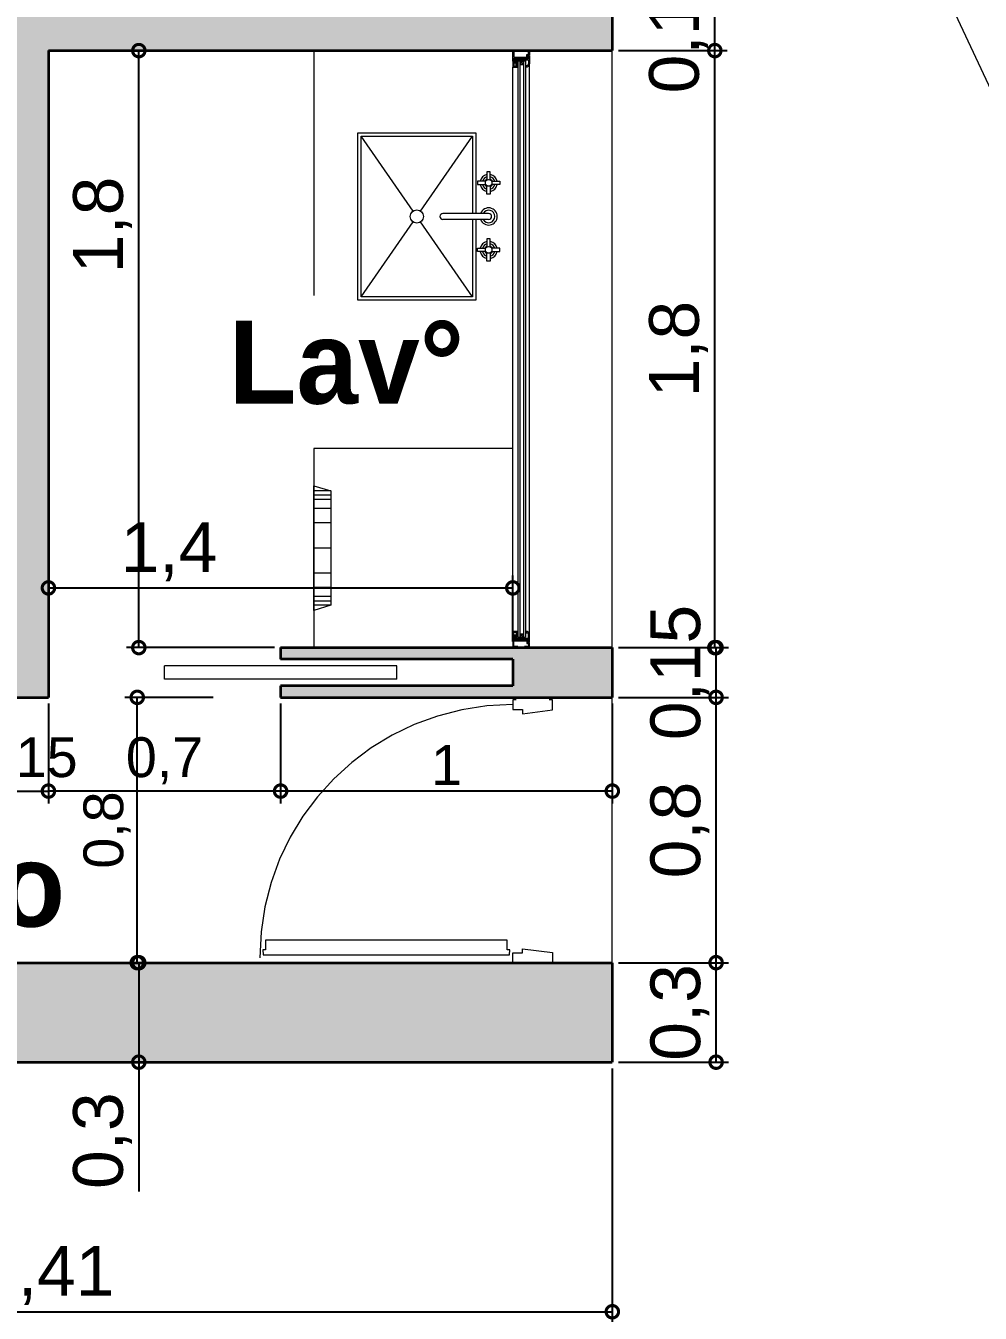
# Model space of a CAD drawing. Header units: millimetres. Extents: x 110427 to 125914, y 76277 to 76441.
# Drawn here: x 114106.225 to 114109.102, y 76388.461 to 76392.343 of the extents above; entities that cross this region are included whole.
import ezdxf

# ---------------------------------------------------------------- set-up
doc = ezdxf.new("R2010")
doc.units = ezdxf.units.MM
doc.linetypes.add('JIS_02_0.7', pattern=[1.35, 0.75, -0.6])
for name, color, linetype, lineweight in [('0.15', 6, 'Continuous', 15), ('04_CIVIL A CONSTRUIR', 250, 'Continuous', 35), ('06_CIVIL VISTAS GRUESA', 244, 'Continuous', 13), ('08_CIVIL VISTAS FINO', 251, 'Continuous', 5), ('09_CIVIL PROYECCIONES', 230, 'JIS_02_0.7', 5), ('11_CARPINTERIA Y MOBILIARIO', 141, 'Continuous', 9), ('12_HATCH', 8, 'Continuous', 9), ('13_COTAS', 8, 'Continuous', 9)]:
    doc.layers.add(name, color=color, linetype=linetype, lineweight=lineweight)
doc.layers.add('14_TEXTOS', color=4, linetype='Continuous')
doc.styles.add('JDS1', font='GOTHICB.TTF')
doc.styles.add('Swis721 BT', font='swiss.ttf')
doc.dimstyles.new('ISO-23', dxfattribs={"dimscale": 0.03, "dimtxt": 5, "dimasz": 2.5, "dimexe": 1.25, "dimexo": 0.625, "dimtad": 1, "dimtxsty": 'Swis721 BT', "dimblk": 'DOTSMALL', "dimcen": 2.5, "dimclrt": 150, "dimadec": 0, "dimazin": 0, "dimtfac": 1, "dimtmove": 0, "dimatfit": 3, "dimfxl": 0, "dimarcsym": 0})

# ---------------------------------------------------------------- blocks, each defined once
blk = doc.blocks.new('_DotSmall')
at = {"color": 0, "linetype": 'ByBlock', "const_width": 0.5}
blk.add_lwpolyline([(-0.0625, 0, 1), (0.0625, 0, 1)], format="xyb", close=True, dxfattribs=at)
blk = doc.blocks.new('*D295')
at = {"layer": '13_COTAS', "color": 0, "lineweight": -2}
for p, q in [((114106.2932, 76390.7717), (114106.2932, 76390.6108)), ((114107.6932, 76390.4871), (114107.6932, 76390.6858)), ((114106.2932, 76390.6483), (114107.6932, 76390.6483))]:
    blk.add_line(p, q, dxfattribs=at)
at = {"layer": 'Defpoints', "color": 0}
for p in [(114106.2932, 76390.7904), (114107.6932, 76390.6483), (114107.6932, 76390.4683)]:
    blk.add_point(p, dxfattribs=at)
at = {"layer": '13_COTAS', "color": 0, "lineweight": -2, "xscale": 0.075, "yscale": 0.075, "zscale": 0.075, "rotation": 180}
blk.add_blockref('_DotSmall', (114106.2932, 76390.6483), dxfattribs=at)
at = {"layer": '13_COTAS', "color": 0, "lineweight": -2, "xscale": 0.075, "yscale": 0.075, "zscale": 0.075}
blk.add_blockref('_DotSmall', (114107.6932, 76390.6483), dxfattribs=at)
at = {"layer": '13_COTAS', "color": 150, "insert": (114106.6566, 76390.7575), "char_height": 0.15, "attachment_point": 5, "style": 'Swis721 BT'}
blk.add_mtext('1,4', dxfattribs=at)
blk = doc.blocks.new('*D239')
at = {"layer": '13_COTAS', "color": 0, "lineweight": -2}
for p, q in [((114106.7897, 76390.3183), (114106.5235, 76390.3183)), ((114106.561, 76389.5183), (114106.561, 76390.3183)), ((114106.6158, 76389.5183), (114106.5235, 76389.5183))]:
    blk.add_line(p, q, dxfattribs=at)
at = {"layer": 'Defpoints', "color": 0}
for p in [(114106.561, 76390.3183), (114106.8084, 76390.3183), (114106.6345, 76389.5183)]:
    blk.add_point(p, dxfattribs=at)
at = {"layer": '13_COTAS', "color": 0, "lineweight": -2, "xscale": 0.075, "yscale": 0.075, "zscale": 0.075}
for p, rotation in [((114106.561, 76390.3183), 90), ((114106.561, 76389.5183), 270)]:
    blk.add_blockref('_DotSmall', p, dxfattribs=dict(at, rotation=rotation))
at = {"layer": '13_COTAS', "color": 150, "insert": (114106.4699, 76389.9183), "char_height": 0.12, "attachment_point": 5, "rotation": 90, "style": 'Swis721 BT'}
blk.add_mtext('0,8', dxfattribs=at)
blk = doc.blocks.new('*D292')
at = {"layer": '13_COTAS', "color": 0, "lineweight": -2}
for p, q in [((114106.7337, 76392.2683), (114106.5282, 76392.2683)), ((114106.5657, 76390.4683), (114106.5657, 76392.2683)), ((114106.9744, 76390.4683), (114106.5282, 76390.4683))]:
    blk.add_line(p, q, dxfattribs=at)
at = {"layer": 'Defpoints', "color": 0}
for p in [(114106.5657, 76392.2683), (114106.7524, 76392.2683), (114106.9932, 76390.4683)]:
    blk.add_point(p, dxfattribs=at)
at = {"layer": '13_COTAS', "color": 0, "lineweight": -2, "xscale": 0.075, "yscale": 0.075, "zscale": 0.075}
for p, rotation in [((114106.5657, 76392.2683), 90), ((114106.5657, 76390.4683), 270)]:
    blk.add_blockref('_DotSmall', p, dxfattribs=dict(at, rotation=rotation))
at = {"layer": '13_COTAS', "color": 150, "insert": (114106.4565, 76391.7427), "char_height": 0.15, "attachment_point": 5, "rotation": 90, "style": 'Swis721 BT'}
blk.add_mtext('1,8', dxfattribs=at)
blk = doc.blocks.new('*D521')
at = {"layer": '13_COTAS', "color": 0, "lineweight": -2}
for p, q in [((114106.6638, 76389.5183), (114106.5282, 76389.5183)), ((114106.5657, 76389.5183), (114106.5657, 76389.2183)), ((114106.6638, 76389.2183), (114106.5282, 76389.2183)), ((114106.5657, 76389.2183), (114106.5657, 76388.8279))]:
    blk.add_line(p, q, dxfattribs=at)
at = {"layer": 'Defpoints', "color": 0}
for p in [(114106.6825, 76389.5183), (114106.5657, 76389.2183), (114106.6825, 76389.2183)]:
    blk.add_point(p, dxfattribs=at)
at = {"layer": '13_COTAS', "color": 0, "lineweight": -2, "xscale": 0.075, "yscale": 0.075, "zscale": 0.075}
for p, rotation in [((114106.5657, 76389.5183), 90), ((114106.5657, 76389.2183), 270)]:
    blk.add_blockref('_DotSmall', p, dxfattribs=dict(at, rotation=rotation))
at = {"layer": '13_COTAS', "color": 150, "insert": (114106.4565, 76388.9817), "char_height": 0.15, "attachment_point": 5, "rotation": 90, "style": 'Swis721 BT'}
blk.add_mtext('0,3', dxfattribs=at)
blk = doc.blocks.new('*D310')
at = {"layer": '06_CIVIL VISTAS GRUESA', "color": 0, "lineweight": -2}
for p, q in [((114104.5832, 76389.1996), (114104.5832, 76388.4283)), ((114107.9932, 76389.1996), (114107.9932, 76388.4283)), ((114104.5832, 76388.4658), (114107.9932, 76388.4658))]:
    blk.add_line(p, q, dxfattribs=at)
at = {"layer": 'Defpoints', "color": 0}
for p in [(114104.5832, 76389.2183), (114107.9932, 76389.2183), (114107.9932, 76388.4658)]:
    blk.add_point(p, dxfattribs=at)
at = {"layer": '06_CIVIL VISTAS GRUESA', "color": 0, "lineweight": -2, "xscale": 0.075, "yscale": 0.075, "zscale": 0.075, "rotation": 180}
blk.add_blockref('_DotSmall', (114104.5832, 76388.4658), dxfattribs=at)
at = {"layer": '06_CIVIL VISTAS GRUESA', "color": 0, "lineweight": -2, "xscale": 0.075, "yscale": 0.075, "zscale": 0.075}
blk.add_blockref('_DotSmall', (114107.9932, 76388.4658), dxfattribs=at)
at = {"layer": '06_CIVIL VISTAS GRUESA', "color": 150, "insert": (114106.2882, 76388.5749), "char_height": 0.15, "attachment_point": 5, "style": 'Swis721 BT'}
blk.add_mtext('3,41', dxfattribs=at)
blk = doc.blocks.new('*D312')
at = {"layer": '06_CIVIL VISTAS GRUESA', "color": 0, "lineweight": -2}
for p, q in [((114108.0119, 76389.5183), (114108.3436, 76389.5183)), ((114108.3061, 76389.2183), (114108.3061, 76389.5183)), ((114108.0119, 76389.2183), (114108.3436, 76389.2183))]:
    blk.add_line(p, q, dxfattribs=at)
at = {"layer": 'Defpoints', "color": 0}
for p in [(114107.9932, 76389.5183), (114108.3061, 76389.5183), (114107.9932, 76389.2183)]:
    blk.add_point(p, dxfattribs=at)
at = {"layer": '06_CIVIL VISTAS GRUESA', "color": 0, "lineweight": -2, "xscale": 0.075, "yscale": 0.075, "zscale": 0.075}
for p, rotation in [((114108.3061, 76389.5183), 90), ((114108.3061, 76389.2183), 270)]:
    blk.add_blockref('_DotSmall', p, dxfattribs=dict(at, rotation=rotation))
at = {"layer": '06_CIVIL VISTAS GRUESA', "color": 150, "insert": (114108.197, 76389.3683), "char_height": 0.15, "attachment_point": 5, "rotation": 90, "style": 'Swis721 BT'}
blk.add_mtext('0,3', dxfattribs=at)
blk = doc.blocks.new('*D313')
at = {"layer": '06_CIVIL VISTAS GRUESA', "color": 0, "lineweight": -2}
for p, q in [((114108.0119, 76390.3183), (114108.3436, 76390.3183)), ((114108.3061, 76389.5183), (114108.3061, 76390.3183)), ((114108.0119, 76389.5183), (114108.3436, 76389.5183))]:
    blk.add_line(p, q, dxfattribs=at)
at = {"layer": 'Defpoints', "color": 0}
for p in [(114107.9932, 76390.3183), (114108.3061, 76390.3183), (114107.9932, 76389.5183)]:
    blk.add_point(p, dxfattribs=at)
at = {"layer": '06_CIVIL VISTAS GRUESA', "color": 0, "lineweight": -2, "xscale": 0.075, "yscale": 0.075, "zscale": 0.075}
for p, rotation in [((114108.3061, 76390.3183), 90), ((114108.3061, 76389.5183), 270)]:
    blk.add_blockref('_DotSmall', p, dxfattribs=dict(at, rotation=rotation))
at = {"layer": '06_CIVIL VISTAS GRUESA', "color": 150, "insert": (114108.197, 76389.9183), "char_height": 0.15, "attachment_point": 5, "rotation": 90, "style": 'Swis721 BT'}
blk.add_mtext('0,8', dxfattribs=at)
blk = doc.blocks.new('*D314')
at = {"layer": '06_CIVIL VISTAS GRUESA', "color": 0, "lineweight": -2}
for p, q in [((114108.0119, 76390.4683), (114108.3436, 76390.4683)), ((114108.3061, 76390.3183), (114108.3061, 76390.4683)), ((114108.0119, 76390.3183), (114108.3436, 76390.3183))]:
    blk.add_line(p, q, dxfattribs=at)
at = {"layer": 'Defpoints', "color": 0}
for p in [(114107.9932, 76390.4683), (114108.3061, 76390.4683), (114107.9932, 76390.3183)]:
    blk.add_point(p, dxfattribs=at)
at = {"layer": '06_CIVIL VISTAS GRUESA', "color": 0, "lineweight": -2, "xscale": 0.075, "yscale": 0.075, "zscale": 0.075}
for p, rotation in [((114108.3061, 76390.4683), 90), ((114108.3061, 76390.3183), 270)]:
    blk.add_blockref('_DotSmall', p, dxfattribs=dict(at, rotation=rotation))
at = {"layer": '06_CIVIL VISTAS GRUESA', "color": 150, "insert": (114108.197, 76390.3933), "char_height": 0.15, "attachment_point": 5, "rotation": 90, "style": 'Swis721 BT'}
blk.add_mtext('0,15', dxfattribs=at)
blk = doc.blocks.new('*D315')
at = {"layer": '06_CIVIL VISTAS GRUESA', "color": 0, "lineweight": -2}
for p, q in [((114108.0119, 76392.2683), (114108.3397, 76392.2683)), ((114108.3022, 76390.4683), (114108.3022, 76392.2683)), ((114108.0119, 76390.4683), (114108.3397, 76390.4683))]:
    blk.add_line(p, q, dxfattribs=at)
at = {"layer": 'Defpoints', "color": 0}
for p in [(114107.9932, 76392.2683), (114108.3022, 76392.2683), (114107.9932, 76390.4683)]:
    blk.add_point(p, dxfattribs=at)
at = {"layer": '06_CIVIL VISTAS GRUESA', "color": 0, "lineweight": -2, "xscale": 0.075, "yscale": 0.075, "zscale": 0.075}
for p, rotation in [((114108.3022, 76392.2683), 90), ((114108.3022, 76390.4683), 270)]:
    blk.add_blockref('_DotSmall', p, dxfattribs=dict(at, rotation=rotation))
at = {"layer": '06_CIVIL VISTAS GRUESA', "color": 150, "insert": (114108.193, 76391.3683), "char_height": 0.15, "attachment_point": 5, "rotation": 90, "style": 'Swis721 BT'}
blk.add_mtext('1,8', dxfattribs=at)
blk = doc.blocks.new('*D316')
at = {"layer": '06_CIVIL VISTAS GRUESA', "color": 0, "lineweight": -2}
for p, q in [((114108.0119, 76392.4183), (114108.3397, 76392.4183)), ((114108.3022, 76392.2683), (114108.3022, 76392.4183)), ((114108.0119, 76392.2683), (114108.3397, 76392.2683))]:
    blk.add_line(p, q, dxfattribs=at)
at = {"layer": 'Defpoints', "color": 0}
for p in [(114107.9932, 76392.4183), (114108.3022, 76392.4183), (114107.9932, 76392.2683)]:
    blk.add_point(p, dxfattribs=at)
at = {"layer": '06_CIVIL VISTAS GRUESA', "color": 0, "lineweight": -2, "xscale": 0.075, "yscale": 0.075, "zscale": 0.075}
for p, rotation in [((114108.3022, 76392.4183), 90), ((114108.3022, 76392.2683), 270)]:
    blk.add_blockref('_DotSmall', p, dxfattribs=dict(at, rotation=rotation))
at = {"layer": '06_CIVIL VISTAS GRUESA', "color": 150, "insert": (114108.193, 76392.3433), "char_height": 0.15, "attachment_point": 5, "rotation": 90, "style": 'Swis721 BT'}
blk.add_mtext('0,15', dxfattribs=at)
blk = doc.blocks.new('*D409')
at = {"layer": '13_COTAS', "color": 0, "lineweight": -2}
for p, q in [((114106.9932, 76390.2996), (114106.9932, 76389.9981)), ((114107.9932, 76390.2996), (114107.9932, 76389.9981)), ((114107.9932, 76390.0356), (114106.9932, 76390.0356))]:
    blk.add_line(p, q, dxfattribs=at)
at = {"layer": 'Defpoints', "color": 0}
for p in [(114106.9932, 76390.3183), (114107.9932, 76390.3183), (114106.9932, 76390.0356)]:
    blk.add_point(p, dxfattribs=at)
at = {"layer": '13_COTAS', "color": 0, "lineweight": -2, "xscale": 0.075, "yscale": 0.075, "zscale": 0.075, "rotation": 180}
blk.add_blockref('_DotSmall', (114106.9932, 76390.0356), dxfattribs=at)
at = {"layer": '13_COTAS', "color": 0, "lineweight": -2, "xscale": 0.075, "yscale": 0.075, "zscale": 0.075}
blk.add_blockref('_DotSmall', (114107.9932, 76390.0356), dxfattribs=at)
at = {"layer": '13_COTAS', "color": 150, "insert": (114107.4932, 76390.1144), "char_height": 0.12, "attachment_point": 5, "style": 'Swis721 BT'}
blk.add_mtext('1', dxfattribs=at)
blk = doc.blocks.new('*D410')
at = {"layer": '13_COTAS', "color": 0, "lineweight": -2}
for p, q in [((114106.2932, 76390.2996), (114106.2932, 76389.9981)), ((114106.9932, 76390.2996), (114106.9932, 76389.9981)), ((114106.9932, 76390.0356), (114106.2932, 76390.0356))]:
    blk.add_line(p, q, dxfattribs=at)
at = {"layer": 'Defpoints', "color": 0}
for p in [(114106.2932, 76390.3183), (114106.9932, 76390.3183), (114106.2932, 76390.0356)]:
    blk.add_point(p, dxfattribs=at)
at = {"layer": '13_COTAS', "color": 0, "lineweight": -2, "xscale": 0.075, "yscale": 0.075, "zscale": 0.075, "rotation": 180}
blk.add_blockref('_DotSmall', (114106.2932, 76390.0356), dxfattribs=at)
at = {"layer": '13_COTAS', "color": 0, "lineweight": -2, "xscale": 0.075, "yscale": 0.075, "zscale": 0.075}
blk.add_blockref('_DotSmall', (114106.9932, 76390.0356), dxfattribs=at)
at = {"layer": '13_COTAS', "color": 150, "insert": (114106.6432, 76390.1267), "char_height": 0.12, "attachment_point": 5, "style": 'Swis721 BT'}
blk.add_mtext('0,7', dxfattribs=at)
blk = doc.blocks.new('*D416')
at = {"layer": '13_COTAS', "color": 0, "lineweight": -2}
for p, q in [((114106.1432, 76390.2996), (114106.1432, 76389.9981)), ((114106.2932, 76390.2996), (114106.2932, 76389.9981)), ((114106.1432, 76390.0356), (114106.2932, 76390.0356))]:
    blk.add_line(p, q, dxfattribs=at)
at = {"layer": 'Defpoints', "color": 0}
for p in [(114106.1432, 76390.3183), (114106.2932, 76390.3183), (114106.2932, 76390.0356)]:
    blk.add_point(p, dxfattribs=at)
at = {"layer": '13_COTAS', "color": 0, "lineweight": -2, "xscale": 0.075, "yscale": 0.075, "zscale": 0.075, "rotation": 180}
blk.add_blockref('_DotSmall', (114106.1432, 76390.0356), dxfattribs=at)
at = {"layer": '13_COTAS', "color": 0, "lineweight": -2, "xscale": 0.075, "yscale": 0.075, "zscale": 0.075}
blk.add_blockref('_DotSmall', (114106.2932, 76390.0356), dxfattribs=at)
at = {"layer": '13_COTAS', "color": 150, "insert": (114106.2182, 76390.1267), "char_height": 0.12, "attachment_point": 5, "style": 'Swis721 BT'}
blk.add_mtext('0,15', dxfattribs=at)

msp = doc.modelspace()

# ---------------------------------------------------------------- hatches: boundary and pattern name
at = {"layer": '12_HATCH'}
h = msp.add_hatch(color=1, dxfattribs=at)
h.dxf.hatch_style = 1
h.paths.add_polyline_path([(114107.9932, 76394.0183), (114104.5832, 76394.0183), (114104.5832, 76392.7283), (114103.7832, 76392.7283), (114103.7832, 76392.5683), (114104.5832, 76392.5683), (114104.5832, 76392.1573), (114104.5832, 76390.6683), (114103.7832, 76390.6683), (114103.7832, 76390.5083), (114104.5832, 76390.5083), (114104.5832, 76390.3183), (114105.4432, 76390.3183), (114105.4432, 76390.3533), (114104.7432, 76390.3533), (114104.7432, 76390.4333), (114105.4432, 76390.4333), (114105.4432, 76390.4683), (114104.7432, 76390.4683), (114104.7432, 76392.2683), (114106.1432, 76392.2683), (114106.1432, 76390.3183), (114106.2932, 76390.3183), (114106.2932, 76392.2683), (114107.9932, 76392.2683), (114107.9932, 76392.4183), (114104.7432, 76392.4183), (114104.7432, 76393.7183), (114107.6932, 76393.7183), (114107.6932, 76393.2183), (114107.9932, 76393.2183)])
h = msp.add_hatch(color=1, dxfattribs=at)
h.dxf.hatch_style = 1
h.paths.add_polyline_path([(114107.9932, 76390.4675), (114107.6932, 76390.4675), (114107.6932, 76390.4683), (114106.9932, 76390.4683), (114106.9932, 76390.4333), (114107.6932, 76390.4333), (114107.6932, 76390.3533), (114106.9932, 76390.3533), (114106.9932, 76390.3183), (114107.9932, 76390.3183)])
h = msp.add_hatch(color=1, dxfattribs=at)
h.dxf.hatch_style = 1
h.paths.add_polyline_path([(114107.9932, 76389.5183), (114104.5832, 76389.5183), (114104.5832, 76389.2183), (114107.9932, 76389.2183)])

# ---------------------------------------------------------------- linework, layer by layer
at = {"layer": '0.15'}
msp.add_line((114108.9932, 76392.4525), (114113.616, 76382.5389), dxfattribs=at)
at = {"layer": '04_CIVIL A CONSTRUIR'}
for p, q in [((114107.9932, 76392.4183), (114107.9932, 76392.2683)), ((114106.2932, 76392.2683), (114106.2932, 76390.3183)), ((114106.2932, 76392.2683), (114107.9932, 76392.2683)), ((114106.9932, 76390.4683), (114107.6932, 76390.4683)), ((114106.9932, 76390.4683), (114106.9932, 76390.4333)), ((114107.6932, 76390.4683), (114107.9932, 76390.4683)), ((114107.9932, 76390.4683), (114107.9932, 76390.3183)), ((114107.6932, 76390.4333), (114106.9932, 76390.4333)), ((114107.6932, 76390.4333), (114107.6932, 76390.3533)), ((114106.9932, 76390.3533), (114106.9932, 76390.3183)), ((114107.6932, 76390.3533), (114106.9932, 76390.3533)), ((114106.1432, 76390.3183), (114106.2932, 76390.3183)), ((114106.9932, 76390.3183), (114107.6932, 76390.3183)), ((114107.6932, 76390.3183), (114107.9932, 76390.3183)), ((114104.5832, 76389.5183), (114107.9932, 76389.5183)), ((114107.9932, 76389.5183), (114107.9932, 76389.2183)), ((114104.5832, 76389.2183), (114107.9932, 76389.2183))]:
    msp.add_line(p, q, dxfattribs=at)
at = {"layer": '08_CIVIL VISTAS FINO'}
msp.add_line((114107.9932, 76389.5183), (114107.9932, 76390.3183), dxfattribs=at)
at = {"layer": '09_CIVIL PROYECCIONES', "ltscale": 2}
for p, q in [((114107.6932, 76391.0683), (114107.0932, 76391.0683)), ((114107.1441, 76390.9405), (114107.0932, 76390.9405)), ((114107.1441, 76390.9282), (114107.0932, 76390.9282)), ((114107.1441, 76390.9146), (114107.0932, 76390.9146)), ((114107.1441, 76390.8875), (114107.0932, 76390.8875)), ((114107.1441, 76390.8443), (114107.0932, 76390.8443)), ((114107.1441, 76390.7683), (114107.0932, 76390.7683)), ((114107.1441, 76390.6924), (114107.0932, 76390.6924)), ((114107.1441, 76390.6492), (114107.0932, 76390.6492)), ((114107.1441, 76390.622), (114107.0932, 76390.622)), ((114107.1441, 76390.6084), (114107.0932, 76390.6084)), ((114107.1441, 76390.5961), (114107.0932, 76390.5961)), ((114107.6932, 76390.4683), (114107.0932, 76390.4683))]:
    msp.add_line(p, q, dxfattribs=at)
msp.add_lwpolyline([(114107.0932, 76390.5804), (114107.0932, 76390.9562), (114107.1441, 76390.9405), (114107.1441, 76390.5961)], close=True, dxfattribs=at)
msp.add_arc((114107.6932, 76389.5333), 0.763, 90, 180, dxfattribs=at)
at = {"layer": '11_CARPINTERIA Y MOBILIARIO'}
for p, q in [((114107.0932, 76392.2683), (114107.0932, 76391.5303)), ((114107.6932, 76392.2353), (114107.6932, 76392.2683)), ((114107.6932, 76392.2683), (114107.7082, 76392.2683)), ((114107.7082, 76392.2653), (114107.6962, 76392.2653)), ((114107.6962, 76392.2653), (114107.6962, 76392.2483)), ((114107.6962, 76392.2483), (114107.7352, 76392.2483)), ((114107.7382, 76392.2453), (114107.6962, 76392.2453)), ((114107.6962, 76392.2453), (114107.6962, 76392.2353)), ((114107.7402, 76392.2433), (114107.6982, 76392.2433)), ((114107.6982, 76392.2433), (114107.6982, 76392.2333)), ((114107.7082, 76392.2683), (114107.7082, 76392.2653)), ((114107.7282, 76392.2653), (114107.7282, 76392.2683)), ((114107.7282, 76392.2683), (114107.7432, 76392.2683)), ((114107.7402, 76392.2653), (114107.7282, 76392.2653)), ((114107.7352, 76392.2483), (114107.7352, 76392.2563)), ((114107.7352, 76392.2563), (114107.7402, 76392.2563)), ((114107.7432, 76392.2533), (114107.7382, 76392.2533)), ((114107.7382, 76392.2533), (114107.7382, 76392.2453)), ((114107.7402, 76392.2563), (114107.7402, 76392.2653)), ((114107.7432, 76392.2513), (114107.7402, 76392.2513)), ((114107.7402, 76392.2513), (114107.7402, 76392.2433)), ((114107.7432, 76392.2683), (114107.7432, 76392.2533)), ((114107.7432, 76392.2513), (114107.7432, 76392.2283)), ((114107.9932, 76390.4683), (114107.9932, 76392.2683)), ((114107.6962, 76392.2353), (114107.6932, 76392.2353)), ((114107.6982, 76392.2333), (114107.6932, 76392.2333)), ((114107.6932, 76392.2333), (114107.6932, 76392.2183)), ((114107.6932, 76390.5183), (114107.6932, 76392.2183)), ((114107.6932, 76392.2183), (114107.7067, 76392.2183)), ((114107.7012, 76392.2303), (114107.6962, 76392.2303)), ((114107.6962, 76392.2303), (114107.6962, 76392.2213)), ((114107.6962, 76392.2213), (114107.7037, 76392.2213)), ((114107.7012, 76392.2403), (114107.7012, 76392.2303)), ((114107.7012, 76392.2403), (114107.7402, 76392.2403)), ((114107.7037, 76392.2213), (114107.7037, 76392.2373)), ((114107.7037, 76392.2373), (114107.7067, 76392.2373)), ((114107.7067, 76392.2183), (114107.7067, 76392.2373)), ((114107.7087, 76392.2373), (114107.7087, 76390.4993)), ((114107.7087, 76392.2373), (114107.7312, 76392.2373)), ((114107.7147, 76392.2373), (114107.7147, 76390.4993)), ((114107.7147, 76392.2268), (114107.7252, 76392.2373)), ((114107.7252, 76392.2268), (114107.7147, 76392.2373)), ((114107.7147, 76392.2268), (114107.7252, 76392.2268)), ((114107.7252, 76392.2373), (114107.7252, 76390.4993)), ((114107.7312, 76392.2373), (114107.7312, 76390.4993)), ((114107.7332, 76392.2183), (114107.7332, 76392.2233)), ((114107.7332, 76392.2233), (114107.7352, 76392.2233)), ((114107.7402, 76392.2403), (114107.7402, 76392.2283)), ((114107.7432, 76390.5083), (114107.7432, 76392.2283)), ((114107.3924, 76391.7847), (114107.2364, 76392.0108)), ((114107.4154, 76391.7847), (114107.5714, 76392.0108)), ((114107.6204, 76391.7773), (114107.4824, 76391.7773)), ((114107.2364, 76391.5258), (114107.3924, 76391.752)), ((114107.5714, 76391.5258), (114107.4154, 76391.752)), ((114107.6204, 76391.7593), (114107.4824, 76391.7593)), ((114107.0932, 76391.0683), (114107.0932, 76390.4683)), ((114107.6932, 76390.5033), (114107.6932, 76390.5183)), ((114107.6932, 76390.5183), (114107.7067, 76390.5183)), ((114107.6982, 76390.5033), (114107.6932, 76390.5033)), ((114107.6962, 76390.5013), (114107.6932, 76390.5013)), ((114107.6932, 76390.5013), (114107.6932, 76390.4683)), ((114107.6962, 76390.5063), (114107.6962, 76390.5153)), ((114107.6962, 76390.5153), (114107.7037, 76390.5153)), ((114107.7012, 76390.5063), (114107.6962, 76390.5063)), ((114107.6962, 76390.4913), (114107.6962, 76390.5013)), ((114107.6982, 76390.4933), (114107.6982, 76390.5033)), ((114107.7012, 76390.4963), (114107.7012, 76390.5063)), ((114107.7012, 76390.4963), (114107.7402, 76390.4963)), ((114107.7037, 76390.5153), (114107.7037, 76390.4993)), ((114107.7037, 76390.4993), (114107.7067, 76390.4993)), ((114107.7067, 76390.5183), (114107.7067, 76390.4993)), ((114107.7087, 76390.4993), (114107.7312, 76390.4993)), ((114107.7147, 76390.5098), (114107.7252, 76390.5098)), ((114107.7147, 76390.5098), (114107.7252, 76390.4993)), ((114107.7252, 76390.5098), (114107.7147, 76390.4993)), ((114107.7332, 76390.5183), (114107.7332, 76390.5133)), ((114107.7332, 76390.5133), (114107.7352, 76390.5133)), ((114107.7402, 76390.4963), (114107.7402, 76390.5083)), ((114107.7432, 76390.4853), (114107.7432, 76390.5083)), ((114107.6932, 76390.4683), (114107.7082, 76390.4683)), ((114107.7382, 76390.4913), (114107.6962, 76390.4913)), ((114107.6962, 76390.4713), (114107.6962, 76390.4883)), ((114107.6962, 76390.4883), (114107.7352, 76390.4883)), ((114107.7082, 76390.4713), (114107.6962, 76390.4713)), ((114107.7402, 76390.4933), (114107.6982, 76390.4933)), ((114107.7082, 76390.4683), (114107.7082, 76390.4713)), ((114107.7402, 76390.4713), (114107.7282, 76390.4713)), ((114107.7282, 76390.4713), (114107.7282, 76390.4683)), ((114107.7282, 76390.4683), (114107.7432, 76390.4683)), ((114107.7352, 76390.4883), (114107.7352, 76390.4803)), ((114107.7352, 76390.4803), (114107.7402, 76390.4803)), ((114107.7382, 76390.4833), (114107.7382, 76390.4913)), ((114107.7432, 76390.4833), (114107.7382, 76390.4833)), ((114107.7402, 76390.4853), (114107.7402, 76390.4933)), ((114107.7432, 76390.4853), (114107.7402, 76390.4853)), ((114107.7402, 76390.4803), (114107.7402, 76390.4713)), ((114107.7432, 76390.4683), (114107.7432, 76390.4833)), ((114107.3432, 76390.4133), (114106.6432, 76390.4133)), ((114106.6432, 76390.3733), (114106.6432, 76390.4133)), ((114107.3432, 76390.3733), (114107.3432, 76390.4133)), ((114107.3432, 76390.3733), (114106.6432, 76390.3733))]:
    msp.add_line(p, q, dxfattribs=at)
for points in [[(114107.5814, 76391.7593), (114107.5814, 76391.5158), (114107.2264, 76391.5158), (114107.2264, 76392.0208), (114107.5814, 76392.0208), (114107.5814, 76391.7773)], [(114107.5714, 76391.7593), (114107.5714, 76391.5258), (114107.2364, 76391.5258), (114107.2364, 76392.0108), (114107.5714, 76392.0108), (114107.5714, 76391.7773)], [(114107.6254, 76391.878), (114107.6254, 76391.9028), (114107.6154, 76391.9028), (114107.6154, 76391.878)], [(114107.6117, 76391.8743), (114107.5869, 76391.8743), (114107.5869, 76391.8643), (114107.6117, 76391.8643)], [(114107.6254, 76391.8607), (114107.6254, 76391.8358), (114107.6154, 76391.8358), (114107.6154, 76391.8607)], [(114107.6291, 76391.8743), (114107.6539, 76391.8743), (114107.6539, 76391.8643), (114107.6291, 76391.8643)], [(114107.6254, 76391.676), (114107.6254, 76391.7008), (114107.6154, 76391.7008), (114107.6154, 76391.676)], [(114107.6117, 76391.6623), (114107.5869, 76391.6623), (114107.5869, 76391.6723), (114107.6117, 76391.6723)], [(114107.6291, 76391.6623), (114107.6539, 76391.6623), (114107.6539, 76391.6723), (114107.6291, 76391.6723)], [(114107.6254, 76391.6587), (114107.6254, 76391.6338), (114107.6154, 76391.6338), (114107.6154, 76391.6587)], [(114107.7032, 76390.3113), (114107.6932, 76390.3113), (114107.6932, 76390.2813), (114107.7222, 76390.2813), (114107.7222, 76390.2691), (114107.8132, 76390.2811), (114107.8132, 76390.3113), (114107.8032, 76390.3113)], [(114107.7032, 76389.5183), (114107.6932, 76389.5183), (114107.6932, 76389.5483), (114107.7222, 76389.5483), (114107.7222, 76389.5605), (114107.8132, 76389.5485), (114107.8132, 76389.5183), (114107.8032, 76389.5183)]]:
    msp.add_lwpolyline(points, dxfattribs=at)
msp.add_lwpolyline([(114106.9391, 76389.5573), (114106.9405, 76389.5418), (114107.6829, 76389.5418), (114107.6842, 76389.5573), (114107.6757, 76389.5573), (114107.6757, 76389.5858), (114106.9477, 76389.5858), (114106.9477, 76389.5573)], close=True, dxfattribs=at)
for centre, radius in [((114107.6204, 76391.8693), 0.01), ((114107.4039, 76391.7683), 0.02), ((114107.6204, 76391.6673), 0.01)]:
    msp.add_circle(centre, radius, dxfattribs=at)
for centre, radius, start, end in [((114107.7318, 76392.2297), 0.0115, 277.0629, 352.9371), ((114107.7352, 76392.2283), 0.005, 270, 0), ((114107.6204, 76391.8693), 0.026, 101.0875, 168.9125), ((114107.6204, 76391.8693), 0.026, 11.0875, 78.9125), ((114107.6204, 76391.8693), 0.026, 191.0875, 258.9125), ((114107.6204, 76391.8693), 0.019, 105.2575, 164.7425), ((114107.6204, 76391.8693), 0.019, 195.2575, 254.7425), ((114107.6204, 76391.8693), 0.0125, 113.5782, 156.4218), ((114107.6204, 76391.8693), 0.0125, 203.5782, 246.4218), ((114107.6204, 76391.8693), 0.019, 15.2575, 74.7425), ((114107.6204, 76391.8693), 0.0125, 23.5782, 66.4218), ((114107.6204, 76391.8693), 0.0125, 293.5782, 336.4218), ((114107.6204, 76391.8693), 0.019, 285.2575, 344.7425), ((114107.6204, 76391.8693), 0.026, 281.0875, 348.9125), ((114107.4824, 76391.7683), 0.009, 90, 270), ((114107.6204, 76391.7683), 0.026, 200.2522, 159.7478), ((114107.6204, 76391.7683), 0.019, 208.2737, 151.7263), ((114107.6204, 76391.7683), 0.009, 270, 90), ((114107.6204, 76391.6673), 0.026, 101.0875, 168.9125), ((114107.6204, 76391.6673), 0.026, 191.0875, 258.9125), ((114107.6204, 76391.6673), 0.019, 105.2575, 164.7425), ((114107.6204, 76391.6673), 0.019, 195.2575, 254.7425), ((114107.6204, 76391.6673), 0.0125, 113.5782, 156.4218), ((114107.6204, 76391.6673), 0.0125, 203.5782, 246.4218), ((114107.6204, 76391.6673), 0.026, 11.0875, 78.9125), ((114107.6204, 76391.6673), 0.019, 15.2575, 74.7425), ((114107.6204, 76391.6673), 0.0125, 23.5782, 66.4218), ((114107.6204, 76391.6673), 0.0125, 293.5782, 336.4218), ((114107.6204, 76391.6673), 0.019, 285.2575, 344.7425), ((114107.6204, 76391.6673), 0.026, 281.0875, 348.9125), ((114107.7318, 76390.5069), 0.0115, 7.0629, 82.9371), ((114107.7352, 76390.5083), 0.005, 0, 90)]:
    msp.add_arc(centre, radius, start, end, dxfattribs=at)

# ---------------------------------------------------------------- texts
at = {"layer": '14_TEXTOS', "char_height": 0.25, "width": 1.378078, "attachment_point": 5, "style": 'JDS1'}
for s, insert in [('Lav%%D', (114107.1914, 76391.3269)), ('Paso', (114105.9438, 76389.7502))]:
    msp.add_mtext(s, dxfattribs=dict(at, insert=insert))

# ---------------------------------------------------------------- dimensions: what is measured, and where the dimension line sits
at = {"layer": '06_CIVIL VISTAS GRUESA'}
for base, p1, p2, picture, middle in [((114108.3022, 76392.4183), (114107.9932, 76392.2683), (114107.9932, 76392.4183), '*D316', (114108.3022, 76392.3433)), ((114108.3061, 76390.4683), (114107.9932, 76390.3183), (114107.9932, 76390.4683), '*D314', (114108.3061, 76390.3933)), ((114108.3061, 76389.5183), (114107.9932, 76389.2183), (114107.9932, 76389.5183), '*D312', (114108.3061, 76389.3683))]:
    dim = msp.add_linear_dim(base=base, p1=p1, p2=p2, angle=90, dimstyle='ISO-23', override={"dimfxl": 100, "dimarcsym": 2}, dxfattribs=at)
    dim.commit()
    dim.dimension.update_dxf_attribs({"geometry": picture, "text_midpoint": middle, "dimtype": 161})
for p1, p2, distance, picture, middle in [((114107.9932, 76390.4683), (114107.9932, 76392.2683), -0.309, '*D315', (114108.193, 76391.3683)), ((114107.9932, 76389.5183), (114107.9932, 76390.3183), -0.313, '*D313', (114108.197, 76389.9183)), ((114104.5832, 76389.2183), (114107.9932, 76389.2183), -0.7525, '*D310', (114106.2882, 76388.5749))]:
    dim = msp.add_aligned_dim(p1=p1, p2=p2, distance=distance, dimstyle='ISO-23', override={"dimfxl": 100, "dimarcsym": 2}, dxfattribs=at)
    dim.commit()
    dim.dimension.update_dxf_attribs({"geometry": picture, "text_midpoint": middle})
at = {"layer": '13_COTAS'}
for base, p1, p2, picture, middle in [((114106.5657, 76392.2683), (114106.9932, 76390.4683), (114106.7524, 76392.2683), '*D292', (114106.5657, 76391.7427)), ((114106.5657, 76389.2183), (114106.6825, 76389.5183), (114106.6825, 76389.2183), '*D521', (114106.5657, 76388.9817))]:
    dim = msp.add_linear_dim(base=base, p1=p1, p2=p2, angle=90, dimstyle='ISO-23', dxfattribs=at)
    dim.commit()
    dim.dimension.update_dxf_attribs({"geometry": picture, "text_midpoint": middle, "dimtype": 160})
dim = msp.add_linear_dim(base=(114107.6932, 76390.6483), p1=(114106.2932, 76390.7904), p2=(114107.6932, 76390.4683), dimstyle='ISO-23', dxfattribs=at)
dim.commit()
dim.dimension.update_dxf_attribs({"geometry": '*D295', "text_midpoint": (114106.6566, 76390.6483), "dimtype": 160})
dim = msp.add_linear_dim(base=(114106.561, 76390.3183), p1=(114106.6345, 76389.5183), p2=(114106.8084, 76390.3183), angle=90, dimstyle='ISO-23', override={"dimtxt": 4}, dxfattribs=at)
dim.commit()
dim.dimension.update_dxf_attribs({"geometry": '*D239', "text_midpoint": (114106.4699, 76389.9183)})
dim = msp.add_linear_dim(base=(114106.2932, 76390.0356), p1=(114106.1432, 76390.3183), p2=(114106.2932, 76390.3183), dimstyle='ISO-23', override={"dimtxt": 4}, dxfattribs=at)
dim.commit()
dim.dimension.update_dxf_attribs({"geometry": '*D416', "text_midpoint": (114106.2182, 76390.0356), "dimtype": 160})
for base, p1, p2, picture, middle in [((114106.2932, 76390.0356), (114106.9932, 76390.3183), (114106.2932, 76390.3183), '*D410', (114106.6432, 76390.1267)), ((114106.9932, 76390.0356), (114107.9932, 76390.3183), (114106.9932, 76390.3183), '*D409', (114107.4932, 76390.1144))]:
    dim = msp.add_linear_dim(base=base, p1=p1, p2=p2, dimstyle='ISO-23', override={"dimtxt": 4}, dxfattribs=at)
    dim.commit()
    dim.dimension.update_dxf_attribs({"geometry": picture, "text_midpoint": middle})

doc.saveas('drawing.dxf')
